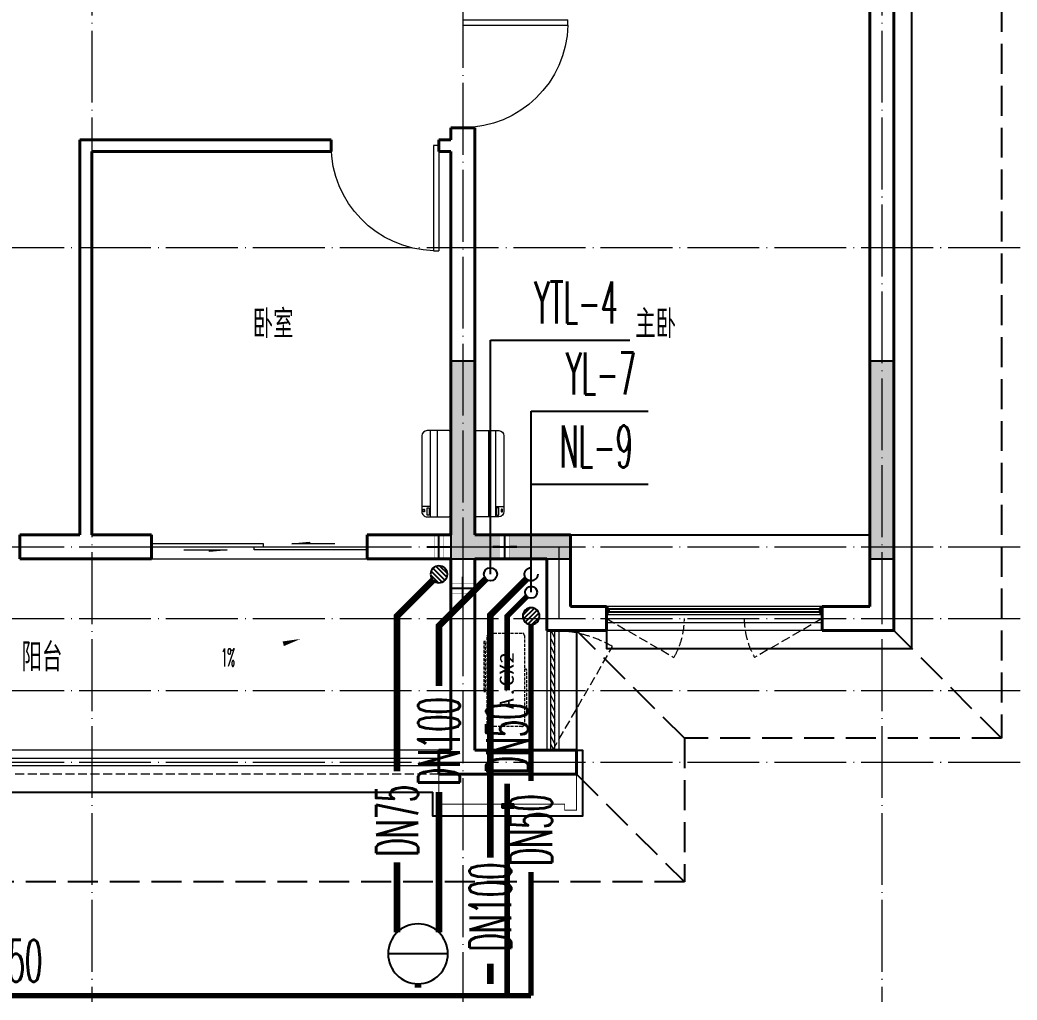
# Model space of a CAD drawing. Extents: x 27938 to 650306, y -92720 to 1524912.
# Drawn here: x 319717 to 328046, y 671171 to 679357 of the extents above; entities that cross this region are included whole.
import ezdxf

# ---------------------------------------------------------------- set-up
doc = ezdxf.new("R2010")
doc.units = 0
doc.header["$LTSCALE"] = 1000
doc.header["$MEASUREMENT"] = 0
doc.linetypes.add('DASH', pattern=[0.35, 0.25, -0.1])
doc.linetypes.add('DOTE', pattern=[2.42, 2, -0.2, 0.02, -0.2])
for name, color, linetype in [('3-栏杆1', 135, 'Continuous'), ('3.5方案汇报，与郭总、侯月琴确定户型_t8$0$2020.03.04 -1安徽标准化洋房户型(UA）_t8_t8$0$看线', 154, 'Continuous'), ('COLUMN', 9, 'Continuous'), ('DIM_凝结', 3, 'Continuous'), ('DIM_阳台', 132, 'Continuous'), ('DIM_雨水', 3, 'Continuous'), ('EQUIP_地漏', 7, 'Continuous'), ('PIPE-凝结', 150, 'N'), ('PIPE-污水', 2, 'W'), ('PIPE-阳台', 132, 'YT'), ('PIPE-雨水', 4, 'Y'), ('PUB_TEXT', 4, 'Continuous'), ('TEXT_凝结', 7, 'Continuous'), ('TEXT_阳台', 7, 'Continuous'), ('TEXT_雨水', 7, 'Continuous'), ('VPIPE-凝结', 150, 'Continuous'), ('VPIPE-阳台', 132, 'YT'), ('VPIPE-雨水', 4, 'DASH'), ('WELL_污水', 2, 'Continuous'), ('卫生间', 6, 'Continuous'), ('机电标识类', 1, 'Continuous'), ('看线', 251, 'Continuous'), ('立面', 73, 'Continuous'), ('铝合金', 144, 'Continuous')]:
    doc.layers.add(name, color=color, linetype=linetype)
for name, color, linetype, lineweight in [('DOTE', 19, 'DOTE', 9), ('PUB_HATCH', 8, 'Continuous', 9), ('WALL', 9, 'Continuous', 40), ('WINDOW', 8, 'Continuous', 15), ('平面-排水沟', 86, 'Continuous', 15), ('平面-栏杆', 135, 'Continuous', 15), ('平面-看线', 45, 'Continuous', 15), ('平面-空调室内机', 176, 'Continuous', 9), ('平面-空调预留孔', 173, 'Continuous', 15), ('空调', 76, 'Continuous', 13)]:
    doc.layers.add(name, color=color, linetype=linetype, lineweight=lineweight)
doc.styles.add('_TCH_DIM', font='SIMPLEX.shx', dxfattribs={"width": 0.6, "oblique": 10, "bigfont": 'hztxt.shx'})
doc.styles.add('_TWT_PIPEDN', font='SIMPLEX.shx', dxfattribs={"width": 0.6, "oblique": 10, "height": 3, "bigfont": 'HZTXT.shx'})
doc.styles.add('_TWT_SERIAL', font='simplex.shx', dxfattribs={"width": 0.6, "oblique": 10, "height": 3, "bigfont": 'aadri.shx'})
doc.styles.get("Standard").update_dxf_attribs({"font": 'gbenor.shx', "bigfont": 'gbcbig.shx'})
doc.styles.add('黑体', font='simhei.ttf')
doc.linetypes.add('N', pattern='A,3,-0.2,["N",Standard,S=0.25,R=0,X=-0.1,Y=-0.115],-0.2', length=3.4)
doc.linetypes.add('W', pattern='A,3,-0.2,["W",Standard,S=0.25,R=0,X=-0.1,Y=-0.115],-0.2', length=3.4)
doc.linetypes.add('Y', pattern='A,3,-0.2,["Y",Standard,S=0.25,R=0,X=-0.1,Y=-0.115],-0.2', length=3.4)
doc.linetypes.add('YT', pattern='A,3,-0.2,["YT",Standard,S=0.25,R=0,X=-0.1,Y=-0.115],-0.35', length=3.55)

# ---------------------------------------------------------------- blocks, each defined once
blk = doc.blocks.new('gdfgdgdgr')
at = {"layer": 'PUB_HATCH'}
for points in [[(529477.8, 521913.9), (528677.8, 521913.9), (528677.8, 523363.9), (528477.8, 523363.9), (528477.8, 521713.9), (529477.8, 521713.9)], [(532177.8, 521713.9), (532177.8, 523363.9), (531977.8, 523363.9), (531977.8, 521713.9)]]:
    blk.add_hatch(color=256, dxfattribs=at).paths.add_polyline_path(points)
at = {"layer": 'COLUMN', "color": 8}
for p, q in [((528677.8, 523363.9), (528477.8, 523363.9)), ((528477.8, 523363.9), (528477.8, 521713.9)), ((528677.8, 521913.9), (528677.8, 523363.9)), ((532177.8, 523363.9), (531977.8, 523363.9)), ((531977.8, 523363.9), (531977.8, 521713.9)), ((532177.8, 521713.9), (532177.8, 523363.9)), ((529477.8, 521913.9), (528677.8, 521913.9)), ((529477.8, 521713.9), (529477.8, 521913.9)), ((528477.8, 521713.9), (529477.8, 521713.9)), ((531977.8, 521713.9), (532177.8, 521713.9))]:
    blk.add_line(p, q, dxfattribs=at)
blk = doc.blocks.new('ferre')
at = {"layer": '平面-空调预留孔', "color": 0, "linetype": 'DASH', "ltscale": 0.1}
for p, q in [((93392.7, 115403.5), (93392.7, 115393.5)), ((93402.7, 115383.5), (93755.6, 115383.5)), ((93765.6, 115393.5), (93765.6, 115403.5))]:
    blk.add_line(p, q, dxfattribs=at)
blk.add_lwpolyline([(94045.9, 115403.5), (93305.9, 115403.5, -0.414214), (93285.9, 115423.5), (93285.9, 115693.5, -0.414214), (93305.9, 115713.5), (94045.9, 115713.5, -0.414214), (94065.9, 115693.5), (94065.9, 115423.5, -0.414214)], format="xyb", close=True, dxfattribs=at)
blk.add_lwpolyline([(93996.7, 115742.6), (93576.8, 115742.6), (93576.8, 115727.5), (93996.7, 115727.5)], close=True, dxfattribs=at)
for centre, start, end in [((93402.7, 115393.5), 180, 270), ((93755.6, 115393.5), 270, 0)]:
    blk.add_arc(centre, 10, start, end, dxfattribs=at)
at = {"layer": '平面-空调预留孔', "color": 0, "linetype": 'DASH', "ltscale": 0.1, "style": '黑体', "width": 1.2}
blk.add_text('A.CX2', height=117.05, dxfattribs=at).set_placement((93428.3, 115492.1))
blk = doc.blocks.new('fergve')
at = {"layer": '平面-空调预留孔', "color": 8, "linetype": 'DASH', "ltscale": 0.1}
blk.add_blockref('ferre', (25670, -60415.8), dxfattribs=at)
blk = doc.blocks.new('dongkong')
at = {"color": 0}
blk.add_wipeout([(-603756, 210771), (-603756, 210570.8), (-603836, 210570.8), (-603836, 210771)], dxfattribs=at)
at = {"layer": '机电标识类', "color": 0, "linetype": 'DASH', "ltscale": 400}
for p, q in [((-603796, 210771), (-603796, 210570.8)), ((-603896, 210670.7), (-603696, 210670.7))]:
    blk.add_line(p, q, dxfattribs=at)
at = {"layer": '空调', "color": 0, "linetype": 'DASH', "const_width": 2}
blk.add_lwpolyline([(-603756, 210771), (-603756, 210570.8), (-603836, 210570.8), (-603836, 210771)], close=True, dxfattribs=at)
blk = doc.blocks.new('A$C001338C2')
at = {"color": 0}
for p, q in [((0, 249), (0, 22)), ((845, 304), (55, 304)), ((109, 215), (109, 304)), ((900, 22), (900, 249)), ((22, 0), (878, 0))]:
    blk.add_line(p, q, dxfattribs=at)
at = {"color": 0, "lineweight": 5}
for p, q in [((900, 215), (0, 215)), ((900, 143), (0, 143))]:
    blk.add_line(p, q, dxfattribs=at)
at = {"color": 0}
for points in [[(89, 226), (22, 226, -0.414214), (17, 232), (17, 243, -0.414214), (22, 249), (89, 249, -0.414214), (95, 243), (95, 232, -0.414214)], [(73, 275), (57, 275, -0.414214), (51, 281), (51, 283, -0.414214), (57, 289), (73, 289, -0.414214), (79, 283), (79, 281, -0.414214)]]:
    blk.add_lwpolyline(points, format="xyb", close=True, dxfattribs=at)
for centre, radius, start, end in [((55, 249), 55, 90, 180), ((845, 249), 55, 360, 90), ((22, 22), 22, 180, 270), ((878, 22), 22, 270, 360)]:
    blk.add_arc(centre, radius, start, end, dxfattribs=at)
blk = doc.blocks.new('GDRDADWDAD')
at = {"layer": 'DOTE', "linetype": 'DOTE', "ltscale": 0.3}
for p, q in [((320316.6, 690157.2), (320316.6, 671157.2)), ((326916.6, 690157.2), (326916.6, 671157.2)), ((323416.6, 679557.2), (323416.6, 671157.2)), ((270116.6, 677457.2), (328916.6, 677457.2)), ((270116.6, 674957.2), (328916.6, 674957.2)), ((324216.6, 674957.2), (324216.6, 674357.2)), ((270116.6, 674357.2), (328916.6, 674357.2)), ((270116.6, 673757.2), (328916.6, 673757.2)), ((270116.6, 673157.2), (328916.6, 673157.2))]:
    blk.add_line(p, q, dxfattribs=at)
blk = doc.blocks.new('HFGHFHF')
at = {"layer": '卫生间', "color": 159, "linetype": 'DASH', "true_color": 0x22346e}
for p, q in [((271116.6, 673357.2), (272016.6, 674257.2)), ((273766.6, 673357.2), (274666.6, 674257.2)), ((274666.6, 673057.2), (273766.6, 672157.2))]:
    blk.add_line(p, q, dxfattribs=at)
blk.add_lwpolyline([(282616.8, 689157.2), (280916.6, 689157.2), (280916.6, 684657.2), (280916.6, 684657.2), (280916.6, 684357.2), (272916.6, 684357.2), (272916.6, 683357.2), (271116.6, 683357.2), (271116.6, 673357.2), (273766.6, 673357.2), (273766.6, 672157.2), (297866.6, 672157.2), (297866.6, 673357.2), (299516.6, 673357.2)], dxfattribs=at)
blk = doc.blocks.new('$TWTSYS$00000190')
blk.add_line((0, 0.5, 0), (0, -0.5, 0))
blk.add_circle((0, 0, 0), 0.5)
blk = doc.blocks.new('$WINLIB2D$00000001')
at = {"color": 0}
for points in [[(-0.5, 0.5), (-0.5, -0.5)], [(-0.5, 0.5), (0.5, 0.5)], [(0.5, -0.5), (0.5, 0.5)], [(0.5, 0.1667), (-0.5, 0.1667)], [(0.5, -0.1667), (-0.5, -0.1667)], [(-0.5, -0.5), (0.5, -0.5)]]:
    blk.add_lwpolyline(points, dxfattribs=at)
blk = doc.blocks.new('$DorLib2D$00000131')
at = {"color": 0, "linetype": 'Continuous'}
for p, q in [((0.15, 0.125), (0.2319, 0.1973)), ((0.2319, 0.1973), (0.2319, 0.125)), ((-0.5, 0.125), (-0.5, 0)), ((0.0192, 0.125), (-0.5, 0.125)), ((0.0192, 0), (0.0192, 0.125)), ((0.35, 0.125), (0.15, 0.125)), ((-0.5, 0), (0.0192, 0)), ((-0.024, 0), (0.5, 0)), ((-0.024, -0.125), (-0.024, 0)), ((0.5, 0), (0.5, -0.125)), ((-0.35, -0.125), (-0.15, -0.125)), ((-0.2319, -0.1973), (-0.2319, -0.125)), ((-0.15, -0.125), (-0.2319, -0.1973)), ((0.5, -0.125), (-0.024, -0.125))]:
    blk.add_line(p, q, dxfattribs=at)
blk = doc.blocks.new('$DorLib2D$00000001')
for p, q in [((0.45, 0.975), (0.5, 0.975)), ((0.45, 0), (0.45, 0.975)), ((0.5, 0), (0.5, 0.975)), ((0.5, 0), (0.45, 0))]:
    blk.add_line(p, q)
at = {"lineweight": 13}
blk.add_arc((0.475, 0), 0.975, 91.46928, 180, dxfattribs=at)
blk = doc.blocks.new('$WINLIB2D$00000039')
at = {"color": 0}
for points in [[(-0.5, 0.5), (-0.5, -0.5)], [(0.5, 0.5), (-0.5, 0.5)], [(0.5, -0.5), (0.5, 0.5)], [(-0.5, 0.1667), (0.5, 0.1667)], [(-0.3839, -0.1667), (-0.448, 0.1667)], [(-0.3159, -0.1667), (-0.38, 0.1667)], [(-0.2479, -0.1667), (-0.312, 0.1667)], [(-0.1799, -0.1667), (-0.244, 0.1667)], [(-0.1119, -0.1667), (-0.176, 0.1667)], [(-0.0439, -0.1667), (-0.108, 0.1667)], [(0.0241, -0.1667), (-0.04, 0.1667)], [(0.0921, -0.1667), (0.028, 0.1667)], [(0.16, -0.1667), (0.0959, 0.1667)], [(0.228, -0.1667), (0.1639, 0.1667)], [(0.296, -0.1667), (0.2319, 0.1667)], [(0.364, -0.1667), (0.2999, 0.1667)], [(0.432, -0.1667), (0.3679, 0.1667)], [(0.5, -0.1667), (0.4359, 0.1667)], [(-0.4519, -0.1667), (-0.5, 0.0836)], [(-0.5, -0.1667), (0.5, -0.1667)], [(0.5, -0.5), (-0.5, -0.5)]]:
    blk.add_lwpolyline(points, dxfattribs=at)
blk = doc.blocks.new('$TwtSys$00000141')
for p, q in [((-141, 12), (-15, 138)), ((-141, 12), (-15, 138)), ((-131, -53), (53, 131)), ((-131, -53), (53, 131)), ((-100, -100), (100, 100)), ((-100, -100), (100, 100)), ((-49, -131), (131, 49)), ((-49, -131), (131, 49)), ((17, -138), (138, -17)), ((17, -138), (138, -17))]:
    blk.add_line(p, q)
blk.add_circle((0, 0), 141)
blk.add_circle((0, 0), 141)

msp = doc.modelspace()

# ---------------------------------------------------------------- hatches: boundary and pattern name
at = {"layer": 'PIPE-凝结'}
for points in [[(323786.6, 674377.2), (323770.7, 674393.1), (323764.1, 674386.5)], [(323786.6, 674377.2), (323764.1, 674377.2), (323764.1, 674386.5)]]:
    msp.add_hatch(color=256, dxfattribs=at).paths.add_polyline_path(points)
at = {"layer": 'PIPE-阳台'}
for points in [[(322866.6, 674377.2), (322847.1, 674396.6), (322839.1, 674388.6)], [(322866.6, 674377.2), (322839.1, 674377.2), (322839.1, 674388.6)], [(323216.6, 674297.2), (323197.1, 674316.6), (323189.1, 674308.6)], [(323216.6, 674297.2), (323189.1, 674297.2), (323189.1, 674308.6)]]:
    msp.add_hatch(color=256, dxfattribs=at).paths.add_polyline_path(points)
at = {"layer": 'PIPE-雨水'}
for points in [[(323646.6, 674387.2), (323627.1, 674406.6), (323619.1, 674398.6)], [(323646.6, 674387.2), (323619.1, 674387.2), (323619.1, 674398.6)]]:
    msp.add_hatch(color=256, dxfattribs=at).paths.add_polyline_path(points)
at = {"layer": '立面'}
h = msp.add_hatch(dxfattribs=at)
h.set_pattern_fill('ANSI31', color=8, scale=2)
h.set_pattern_definition([(45, (-564483.731, -122788.2912), (-2.24506403, 2.24506403), [])])
h.paths.add_polyline_path([(323741.6, 672777.2), (323841.6, 672777.2), (323841.6, 672807.2), (323741.6, 672807.2)])

# ---------------------------------------------------------------- linework, layer by layer
at = {"color": 8, "const_width": 8}
msp.add_lwpolyline([(324366.6, 673057.2), (324366.6, 672757.2), (324266.6, 672757.2), (324266.6, 672807.2), (323216.6, 672807.2), (323216.6, 673057.2)], dxfattribs=at)
at = {"layer": '3-栏杆1', "color": 8}
for p, q in [((324636.8, 674439.4), (324616.6, 674457.2)), ((324616.6, 674457.2), (324636.8, 674439.4)), ((324636.8, 674410.1), (324616.6, 674390.3)), ((324616.6, 674390.3), (324636.8, 674410.1)), ((324636.8, 674439.3), (326396.3, 674439.4)), ((324636.8, 674439.4), (324636.8, 674410.1)), ((326396.3, 674410.1), (324636.8, 674410)), ((326396.3, 674439.4), (326416.6, 674457.2)), ((326416.6, 674457.2), (326396.3, 674439.4)), ((326396.3, 674439.4), (326396.3, 674410.1)), ((326416.6, 674390.3), (326396.3, 674410.1))]:
    msp.add_line(p, q, dxfattribs=at)
at = {"layer": '3.5方案汇报，与郭总、侯月琴确定户型_t8$0$2020.03.04 -1安徽标准化洋房户型(UA）_t8_t8$0$看线', "color": 8, "ltscale": 10}
msp.add_line((324316.6, 675057.2), (326816.6, 675057.2), dxfattribs=at)
at = {"layer": 'DIM_凝结'}
for p, q in [((323986.6, 674577.2), (323986.6, 675480.1)), ((323986.6, 675480.1), (324963.4, 675480.1))]:
    msp.add_line(p, q, dxfattribs=at)
at = {"layer": 'DIM_阳台'}
msp.add_line((323646.6, 676682.4), (324810.6, 676682.4), dxfattribs=at)
at = {"layer": 'DIM_雨水'}
for p, q in [((323986.6, 674727.2), (323986.6, 676090.1)), ((323986.6, 676090.1), (324964.9, 676090.1))]:
    msp.add_line(p, q, dxfattribs=at)
at = {"layer": 'PIPE-凝结', "const_width": 45}
for points in [[(323951.2, 674541.8), (323786.6, 674377.2)], [(323951.2, 674541.8), (323786.6, 674377.2)], [(323786.6, 674377.2), (323786.6, 673757.2)], [(323986.6, 674306.7), (323986.6, 672999.5)], [(323786.6, 672977.6), (323786.6, 671207.2)], [(323986.6, 672241.5), (323986.6, 671207.2)], [(299816.6, 671207.2), (323986.6, 671207.2)]]:
    msp.add_lwpolyline(points, dxfattribs=at)
at = {"layer": 'PIPE-污水', "const_width": 55}
msp.add_lwpolyline([(323041.2, 671307.2), (323041.2, 671273.3)], dxfattribs=at)
at = {"layer": 'PIPE-阳台', "const_width": 55}
for points in [[(323166.7, 674677.3), (322866.6, 674377.2)], [(322866.6, 674377.2), (322866.6, 673081.6)], [(323216.6, 674297.2), (323216.6, 673794.8)], [(323216.6, 672908.8), (323216.6, 671735.7)], [(322866.6, 672319.9), (322866.6, 671735.7)]]:
    msp.add_lwpolyline(points, dxfattribs=at)
at = {"layer": 'PIPE-雨水', "const_width": 55}
for points in [[(323947.7, 674688.3), (323646.6, 674387.2)], [(323646.6, 674387.2), (323646.1, 672359.8)], [(323645.9, 671473.8), (323645.9, 671305.7)]]:
    msp.add_lwpolyline(points, dxfattribs=at)
at = {"layer": 'VPIPE-凝结'}
msp.add_circle((323986.6, 674577.2), 50, dxfattribs=at)
at = {"layer": 'VPIPE-阳台'}
msp.add_circle((323646.6, 674727.2), 55, dxfattribs=at)
at = {"layer": 'VPIPE-雨水'}
msp.add_circle((323986.6, 674727.2), 55, dxfattribs=at)
at = {"layer": 'WALL', "color": 8}
for p, q in [((327016.6, 679557.2), (327016.6, 674257.2)), ((326816.6, 679457.2), (326816.6, 674457.2)), ((323516.6, 678457.2), (323316.6, 678457.2)), ((323316.6, 678457.2), (323316.6, 678357.2)), ((323516.6, 678257.2), (323516.6, 678457.2)), ((322316.6, 678357.2), (320216.6, 678357.2)), ((320216.6, 678357.2), (320216.6, 675057.2)), ((322316.6, 678257.2), (322316.6, 678357.2)), ((323316.6, 678357.2), (323216.6, 678357.2)), ((323216.6, 678357.2), (323216.6, 678257.2)), ((320316.6, 678257.2), (322316.6, 678257.2)), ((320316.6, 678257.2), (320316.6, 675057.2)), ((323216.6, 678257.2), (323316.6, 678257.2)), ((323516.6, 678257.2), (323516.6, 675057.2)), ((320216.6, 675057.2), (319716.6, 675057.2)), ((319716.6, 675057.2), (319716.6, 674857.2)), ((320816.6, 675057.2), (320316.6, 675057.2)), ((320816.6, 674857.2), (320816.6, 675057.2)), ((322616.6, 675057.2), (322616.6, 674857.2)), ((324316.6, 675057.2), (324316.6, 674457.2)), ((319716.6, 674857.2), (320316.6, 674857.2)), ((320316.6, 674857.2), (320816.6, 674857.2)), ((324116.6, 674857.2), (324116.6, 674357.2)), ((324616.6, 674457.2), (324316.6, 674457.2)), ((324616.6, 674257.2), (324616.6, 674457.2)), ((326816.6, 674457.2), (326416.6, 674457.2)), ((326416.6, 674457.2), (326416.6, 674257.2)), ((324116.6, 674357.2), (324116.6, 674257.2)), ((324116.6, 674257.2), (324216.6, 674257.2)), ((324216.6, 674257.2), (324616.6, 674257.2)), ((326416.6, 674257.2), (327016.6, 674257.2)), ((323216.6, 673257.2), (323316.6, 673257.2)), ((323216.6, 673257.2), (323216.6, 673057.2)), ((323516.6, 673257.2), (324116.6, 673257.2)), ((324116.6, 673257.2), (324216.6, 673257.2)), ((324216.6, 673257.2), (324366.6, 673257.2)), ((324366.6, 673257.2), (324366.6, 673057.2)), ((323216.6, 673057.2), (323416.6, 673057.2)), ((323416.6, 673057.2), (324216.6, 673057.2)), ((324216.6, 673057.2), (324366.6, 673057.2))]:
    msp.add_line(p, q, dxfattribs=at)
at = {"layer": 'WINDOW'}
msp.add_line((320816.6, 674857.2), (322616.6, 674857.2), dxfattribs=at)
at = {"layer": 'WINDOW', "color": 8, "linetype": 'DASH', "ltscale": 0.3}
for points in [[(324616.6, 674357.2), (325179.7, 674032.5, 0.131485), (325266.6, 674357.2)], [(326416.6, 674357.2), (325853.4, 674032.5, -0.131485), (325766.6, 674357.2)], [(324166.6, 673257.2), (324666.6, 674123.2, 0.131652), (324166.6, 674257.2)]]:
    msp.add_lwpolyline(points, format="xyb", dxfattribs=at)
at = {"layer": '平面-排水沟', "color": 8}
msp.add_lwpolyline([(321570.3, 674050.1, 0, 0, 0), (322060.4, 674187.2, 0, 40, 0), (321916, 674146.8, 0, 0, 0)], format="xyseb", dxfattribs=at)
at = {"layer": '平面-栏杆', "color": 8}
for p, q in [((323216.6, 673187.2), (317316.6, 673187.2)), ((323216.6, 673127.2), (317316.6, 673127.2))]:
    msp.add_line(p, q, dxfattribs=at)
at = {"layer": '平面-看线', "color": 8}
msp.add_line((323216.6, 673257.2), (317316.6, 673257.2), dxfattribs=at)
at = {"layer": '平面-看线', "color": 8, "linetype": 'DASH', "ltscale": 0.3}
msp.add_line((323216.6, 673057.2), (317316.6, 673057.2), dxfattribs=at)
at = {"layer": '看线', "color": 8}
for points in [[(324616.7, 674257.2), (324616.7, 674107.2), (327166.7, 674107.2), (327166.7, 682607.2), (325516.9, 682607.2), (325516.9, 682457.2)], [(324366.6, 673257.2), (324416.6, 673257.2), (324416.6, 672707.2), (323166.6, 672707.2), (323166.6, 672907.2)]]:
    msp.add_lwpolyline(points, dxfattribs=at)
at = {"layer": '看线', "color": 8, "ltscale": 0.5}
for points in [[(324366.6, 674257.2), (324366.6, 673257.2)], [(317316.6, 672907.2), (323166.6, 672907.2)]]:
    msp.add_lwpolyline(points, dxfattribs=at)
at = {"layer": '立面', "color": 8}
msp.add_lwpolyline([(323741.6, 672777.2), (323841.6, 672777.2), (323841.6, 672807.2), (323741.6, 672807.2)], close=True, dxfattribs=at)
at = {"layer": '铝合金', "color": 8}
msp.add_lwpolyline([(323741.6, 672777.2), (323841.6, 672777.2), (323841.6, 672807.2), (323741.6, 672807.2)], close=True, dxfattribs=at)

# ---------------------------------------------------------------- block references
at = {"color": 8}
msp.add_blockref('gdfgdgdgr', (-205160.8, 153143.3), dxfattribs=at)
at = {"layer": 'EQUIP_地漏', "xscale": 0.5, "yscale": -0.5, "zscale": 0.5, "rotation": 90.00000000000001}
msp.add_blockref('$TwtSys$00000141', (323986.6, 674377.2), dxfattribs=at)
at = {"layer": 'WELL_污水', "xscale": -500, "yscale": 500, "zscale": 500, "rotation": 270}
msp.add_blockref('$TWTSYS$00000190', (323041.6, 671557.2), dxfattribs=at)
at = {"layer": 'WINDOW'}
for name, p, xscale, yscale, zscale, rotation in [('$DorLib2D$00000001', (323416.6, 678907.2), -900, 900, -900, 270), ('$DorLib2D$00000001', (322766.6, 678307.2), -900, 900, -900, 179.9999999875247), ('$WINLIB2D$00000039', (324166.6, 673757.2), -1000, 100, -1000, 270)]:
    msp.add_blockref(name, p, dxfattribs=dict(at, xscale=xscale, yscale=yscale, zscale=zscale, rotation=rotation))
for name, p, xscale, yscale, zscale in [('$DorLib2D$00000131', (321716.6, 674957.2), 1800, 200, 1800), ('$WINLIB2D$00000001', (325516.6, 674357.2), -1800, -200, -1800)]:
    msp.add_blockref(name, p, dxfattribs=dict(at, xscale=xscale, yscale=yscale, zscale=zscale))
at = {"layer": '平面-空调预留孔', "color": 8, "yscale": 0.800000000046565, "zscale": 0.800000000046565}
for p, xscale, rotation in [((323316.5, 675207.2), 0.800000000046565, 90.00000023343017), ((323516.7, 675207.2), -0.800000000046565, 269.9999997665698)]:
    msp.add_blockref('A$C001338C2', p, dxfattribs=dict(at, xscale=xscale, rotation=rotation))
at = {"layer": '平面-空调预留孔', "color": 8, "rotation": 90.00000000000001}
msp.add_blockref('fergve', (378917.7, 554500.4), dxfattribs=at)

# ---------------------------------------------------------------- texts
at = {"layer": 'DIM_凝结', "color": 7, "style": '_TWT_SERIAL', "width": 0.48}
msp.add_text('NL-9', height=350, dxfattribs=at).set_placement((324224.5, 675620.1))
at = {"layer": 'DIM_阳台', "color": 7, "style": '_TWT_SERIAL', "width": 0.48}
msp.add_text('YTL-4', height=350, dxfattribs=at).set_placement((324012.6, 676822.4))
at = {"layer": 'DIM_雨水', "color": 7, "style": '_TWT_SERIAL', "width": 0.48}
msp.add_text('YL-7', height=350, dxfattribs=at).set_placement((324278.9, 676230.1))
at = {"layer": 'PUB_TEXT', "color": 8}
for s, p in [('卧室', (321661.2, 676699.7)), ('主卧', (324856.6, 676699.7)), ('阳台', (319730.6, 673916.5))]:
    msp.add_text(s, height=236.31, dxfattribs=at).set_placement(p)
at = {"layer": 'TEXT_凝结', "style": '_TWT_PIPEDN', "width": 0.48}
for p in [(323961.6, 673057.2), (324161.6, 672291.5)]:
    msp.add_text('DN50', height=350, rotation=90, dxfattribs=at).set_placement(p)
msp.add_text('DN50', height=350, dxfattribs=at).set_placement((319305.8, 671323.4))
at = {"layer": 'TEXT_阳台', "style": '_TWT_PIPEDN', "width": 0.48}
for s, p in [('DN100', (323391.6, 672958.8)), ('DN75', (323041.6, 672369.9))]:
    msp.add_text(s, height=350, rotation=90, dxfattribs=at).set_placement(p)
at = {"layer": 'TEXT_雨水', "style": '_TWT_PIPEDN', "width": 0.48}
msp.add_text('DN100', height=350, rotation=89.98685, dxfattribs=at).set_placement((323820.9, 671576.9))
at = {"layer": '平面-排水沟', "color": 8, "style": '_TCH_DIM', "width": 0.423529}
msp.add_text('1%', height=148.75, dxfattribs=at).set_placement((321394.4, 673958.2))

# ---------------------------------------------------------------- next in the draw order: block references
at = {"layer": '平面-空调室内机', "color": 8, "ltscale": 0.3, "xscale": -1}
for p, rotation in [((927012.6, 885628), 180), ((112745.9, 1278403.2), 270)]:
    msp.add_blockref('dongkong', p, dxfattribs=dict(at, rotation=rotation))
at = {"layer": '平面-空调室内机', "color": 8, "ltscale": 0.3, "rotation": 180}
msp.add_blockref('dongkong', (-280029.4, 885628), dxfattribs=at)

# ---------------------------------------------------------------- next in the draw order: linework, layer by layer
at = {"layer": 'PIPE-阳台', "const_width": 55}
msp.add_lwpolyline([(323607.7, 674688.3), (323216.6, 674297.2)], dxfattribs=at)
at = {"layer": 'WALL', "color": 8}
msp.add_line((323516.6, 674857.2), (323516.6, 673257.2), dxfattribs=at)

# ---------------------------------------------------------------- next in the draw order: block references
at = {"layer": 'EQUIP_地漏', "xscale": 0.5, "yscale": -0.5, "zscale": 0.5}
msp.add_blockref('$TwtSys$00000141', (323216.6, 674727.2), dxfattribs=at)
at = {"layer": '平面-空调室内机', "color": 8, "ltscale": 0.3, "xscale": -1, "rotation": 180}
for p in [(927012.6, 885628), (927562.7, 885628)]:
    msp.add_blockref('dongkong', p, dxfattribs=at)

# ---------------------------------------------------------------- next in the draw order: linework, layer by layer
at = {"layer": 'DIM_阳台'}
msp.add_line((323646.6, 674727.2), (323646.6, 676682.4), dxfattribs=at)
at = {"layer": 'WALL', "color": 8}
for p, q in [((323316.6, 678257.2), (323316.6, 675057.2)), ((323316.6, 675057.2), (322616.6, 675057.2)), ((323516.6, 675057.2), (324316.6, 675057.2)), ((322616.6, 674857.2), (323316.6, 674857.2)), ((323316.6, 674857.2), (323316.6, 673257.2)), ((323516.6, 674857.2), (324116.6, 674857.2))]:
    msp.add_line(p, q, dxfattribs=at)

# ---------------------------------------------------------------- next in the draw order: block references
msp.add_blockref('GDRDADWDAD', (0, 0))
at = {"color": 8, "xscale": -1}
msp.add_blockref('HFGHFHF', (599033.2, 0), dxfattribs=at)

doc.saveas('drawing.dxf')
